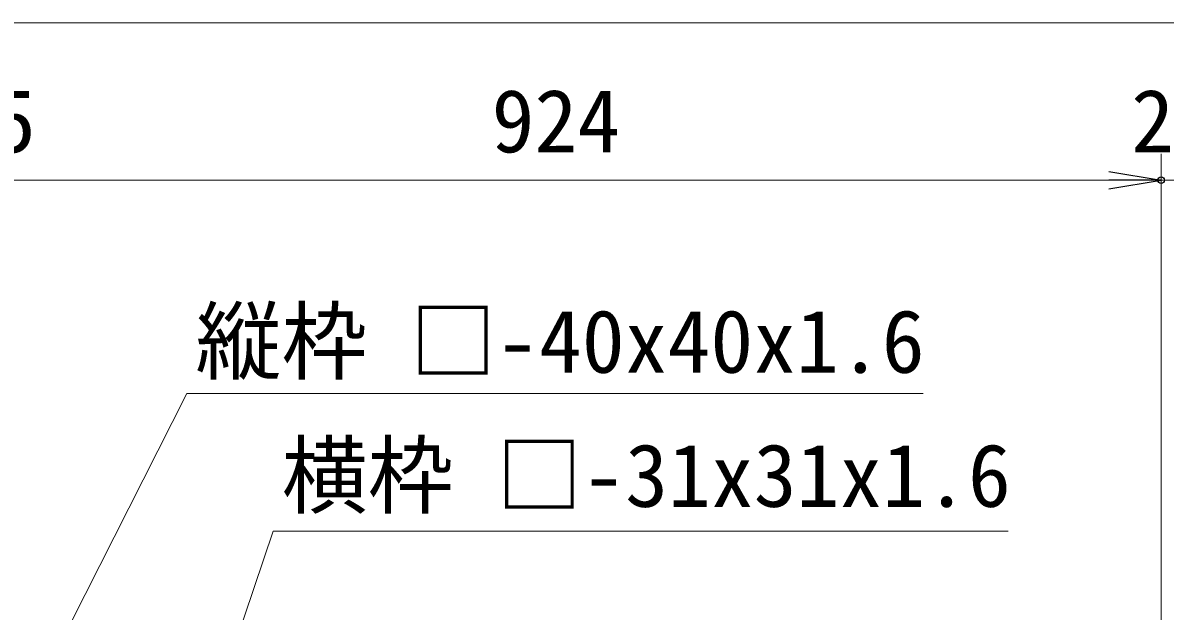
# Model space of a CAD drawing. Units: millimetres, scale not verified. Extents: x -4200 to 4200, y -2970 to 2970.
# Drawn here: x 317 to 1189, y 590 to 1039 of the extents above; entities that cross this region are included whole.
import ezdxf
from ezdxf.enums import TextEntityAlignment as Align

# ---------------------------------------------------------------- set-up
doc = ezdxf.new("R2010")
doc.units = ezdxf.units.MM
doc.header["$LTSCALE"] = 10
doc.header["$PDMODE"] = 32
doc.header["$PDSIZE"] = 5
for name, color, linetype, lineweight in [('0-4_D-STR-DIM', 7, 'Continuous', 13), ('0-6_Defpoints', 6, 'Continuous', 25), ('0-7_D-STR-TXT', 7, 'Continuous', 13)]:
    doc.layers.add(name, color=color, linetype=linetype, lineweight=lineweight)
doc.layers.add('0-5_0', color=7, linetype='Continuous')
doc.styles.add('ＭＳ ゴシック', font='')
doc.styles.get('ＭＳ ゴシック').set_extended_font_data('MS Gothic')

# ---------------------------------------------------------------- blocks, each defined once
blk = doc.blocks.new('_Open')
at = {"layer": '0-5_0'}
blk.add_line((-10, 1.667), (0, 0), dxfattribs=at)
blk.add_lwpolyline([(-10, -1.667), (0, 0), (-10, 0)], dxfattribs=at)

msp = doc.modelspace()

# ---------------------------------------------------------------- linework, layer by layer
at = {"layer": '0-4_D-STR-DIM'}
for p, q in [((235.73, 1038.93), (2155.73, 1038.93)), ((1185.74, 512.69), (1185.74, 938.93)), ((1185.74, 512.69), (1185.74, 938.93)), ((1145.74, 918.93), (301.74, 918.93)), ((301.74, 918.93), (341.74, 918.93)), ((1145.74, 918.93), (1105.74, 918.93)), ((1205.74, 918.93), (1185.74, 918.93))]:
    msp.add_line(p, q, dxfattribs=at)
at = {"layer": '0-6_Defpoints'}
msp.add_point((1185.74, 918.93), dxfattribs=at)
at = {"layer": '0-7_D-STR-TXT'}
for points in [[(1004.09, 756.16), (441.91, 756.16), (319.81, 515.16)], [(1068.94, 651.16), (507.84, 651.16), (448.93, 476.83)]]:
    msp.add_lwpolyline(points, dxfattribs=at)

# ---------------------------------------------------------------- block references
at = {"layer": '0-4_D-STR-DIM', "xscale": 4, "yscale": 4}
msp.add_blockref('_Open', (1185.74, 918.93), dxfattribs=at)
msp.add_blockref('_Open', (1185.74, 918.93), dxfattribs=at)

# ---------------------------------------------------------------- texts
at = {"layer": '0-4_D-STR-DIM', "style": 'ＭＳ ゴシック'}
for s, p in [('35.75', (163.02, 925.67)), ('924', (674.49, 925.67)), ('20', (1162.76, 925.67))]:
    msp.add_text(s, height=48.09, dxfattribs=at).set_placement(p, align=Align.BOTTOM_LEFT)
at = {"layer": '0-7_D-STR-TXT', "style": 'ＭＳ ゴシック'}
for s, p in [('縦枠 □-40x40x1.6 ', (448.44, 757.47)), ('横枠 □-31x31x1.6 ', (514.26, 655.17))]:
    msp.add_text(s, height=48.09, dxfattribs=at).set_placement(p, align=Align.BOTTOM_LEFT)

doc.saveas('drawing.dxf')
